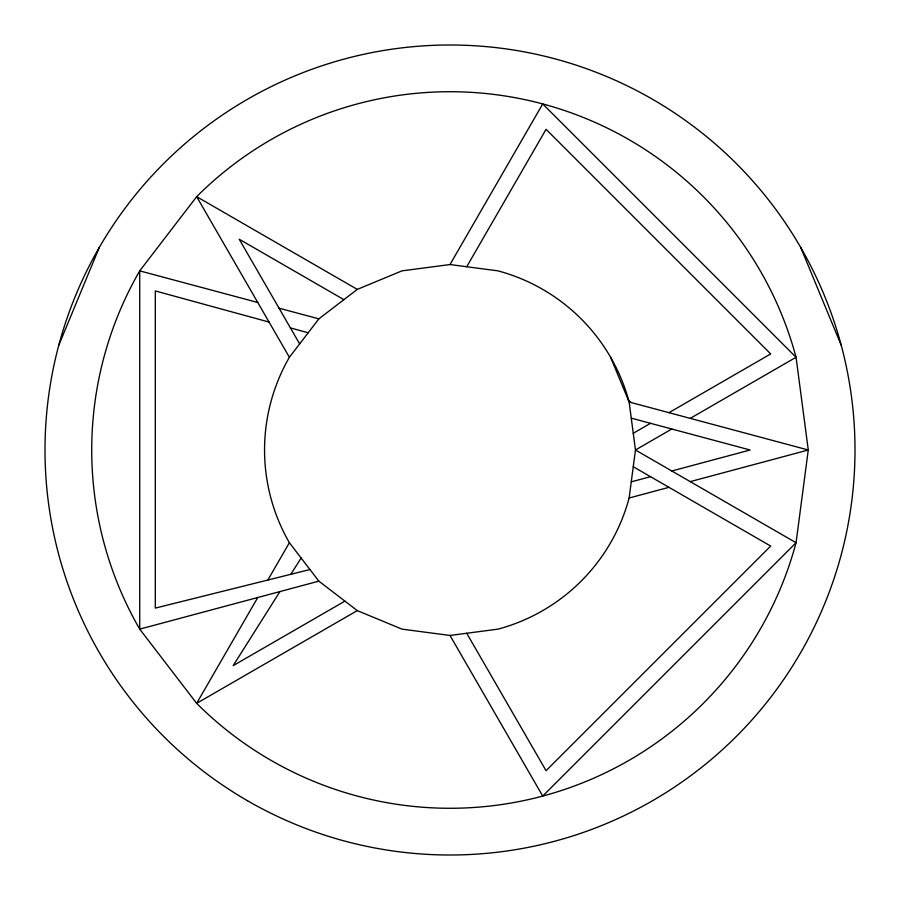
<?xml version="1.0" encoding="UTF-8"?>
<svg xmlns="http://www.w3.org/2000/svg" width="900" height="900" viewBox="0 0 900 900"><rect width="100%" height="100%" fill="white"/><g stroke="black" fill="none" stroke-linecap="round" stroke-linejoin="round"><path stroke-width="1.35" d="M289.395 357.277L318.859 318.859L357.277 289.395L401.996 270.866L450 264.544L542.722 103.939L796.061 357.277L808.268 450L796.061 542.722A358.267 358.267 0 0 1 196.661 703.339L139.725 629.134L139.725 270.866L196.661 196.661L289.395 357.277A185.456 185.456 0 0 0 289.395 542.722L318.859 581.141L357.277 610.605L401.996 629.134L450 635.456L498.004 629.134A185.456 185.456 0 0 0 629.134 498.004L635.456 450L629.134 401.996L610.605 357.277M58.804 345.184L99.259 247.5M257.76 597.51L196.661 703.339L357.277 610.605M267.851 580.028L289.395 542.722M466.718 266.749L546.064 129.308L770.692 353.936L668.959 412.673M279.934 591.57L233.156 665.651L344.914 601.121M290.846 574.301L301.129 558.011M633.251 433.282L650.531 423.315M671.805 429.007L635.456 450L796.061 542.722L542.722 796.061L450 635.456M690.232 418.376L796.061 357.277A358.267 358.267 0 0 0 196.661 196.661L357.277 289.395M631.26 481.849L650.531 476.685M671.805 470.993L750.139 450L631.26 418.151M318.859 581.141L139.725 629.134A358.267 358.267 0 0 1 139.725 270.866L257.76 302.49M629.134 498.004L668.959 487.327M690.232 481.624L808.268 450L629.134 401.996A185.456 185.456 0 0 0 498.004 270.866L450 264.544M309.96 569.531L155.306 608.107L155.306 290.936L269.066 322.076M279.045 308.194L318.859 318.859M290.43 327.915L308.194 332.775M343.901 299.655L239.22 239.22L299.655 343.901M633.251 466.718L770.692 546.064L546.064 770.692L466.718 633.251M628.279 399.949L630.81 402.446M800.741 247.5L841.196 345.184M247.5 800.741A405 405 0 0 0 855 450A405 405 0 0 0 247.5 99.259A405 405 0 0 0 247.5 800.741"/></g></svg>
